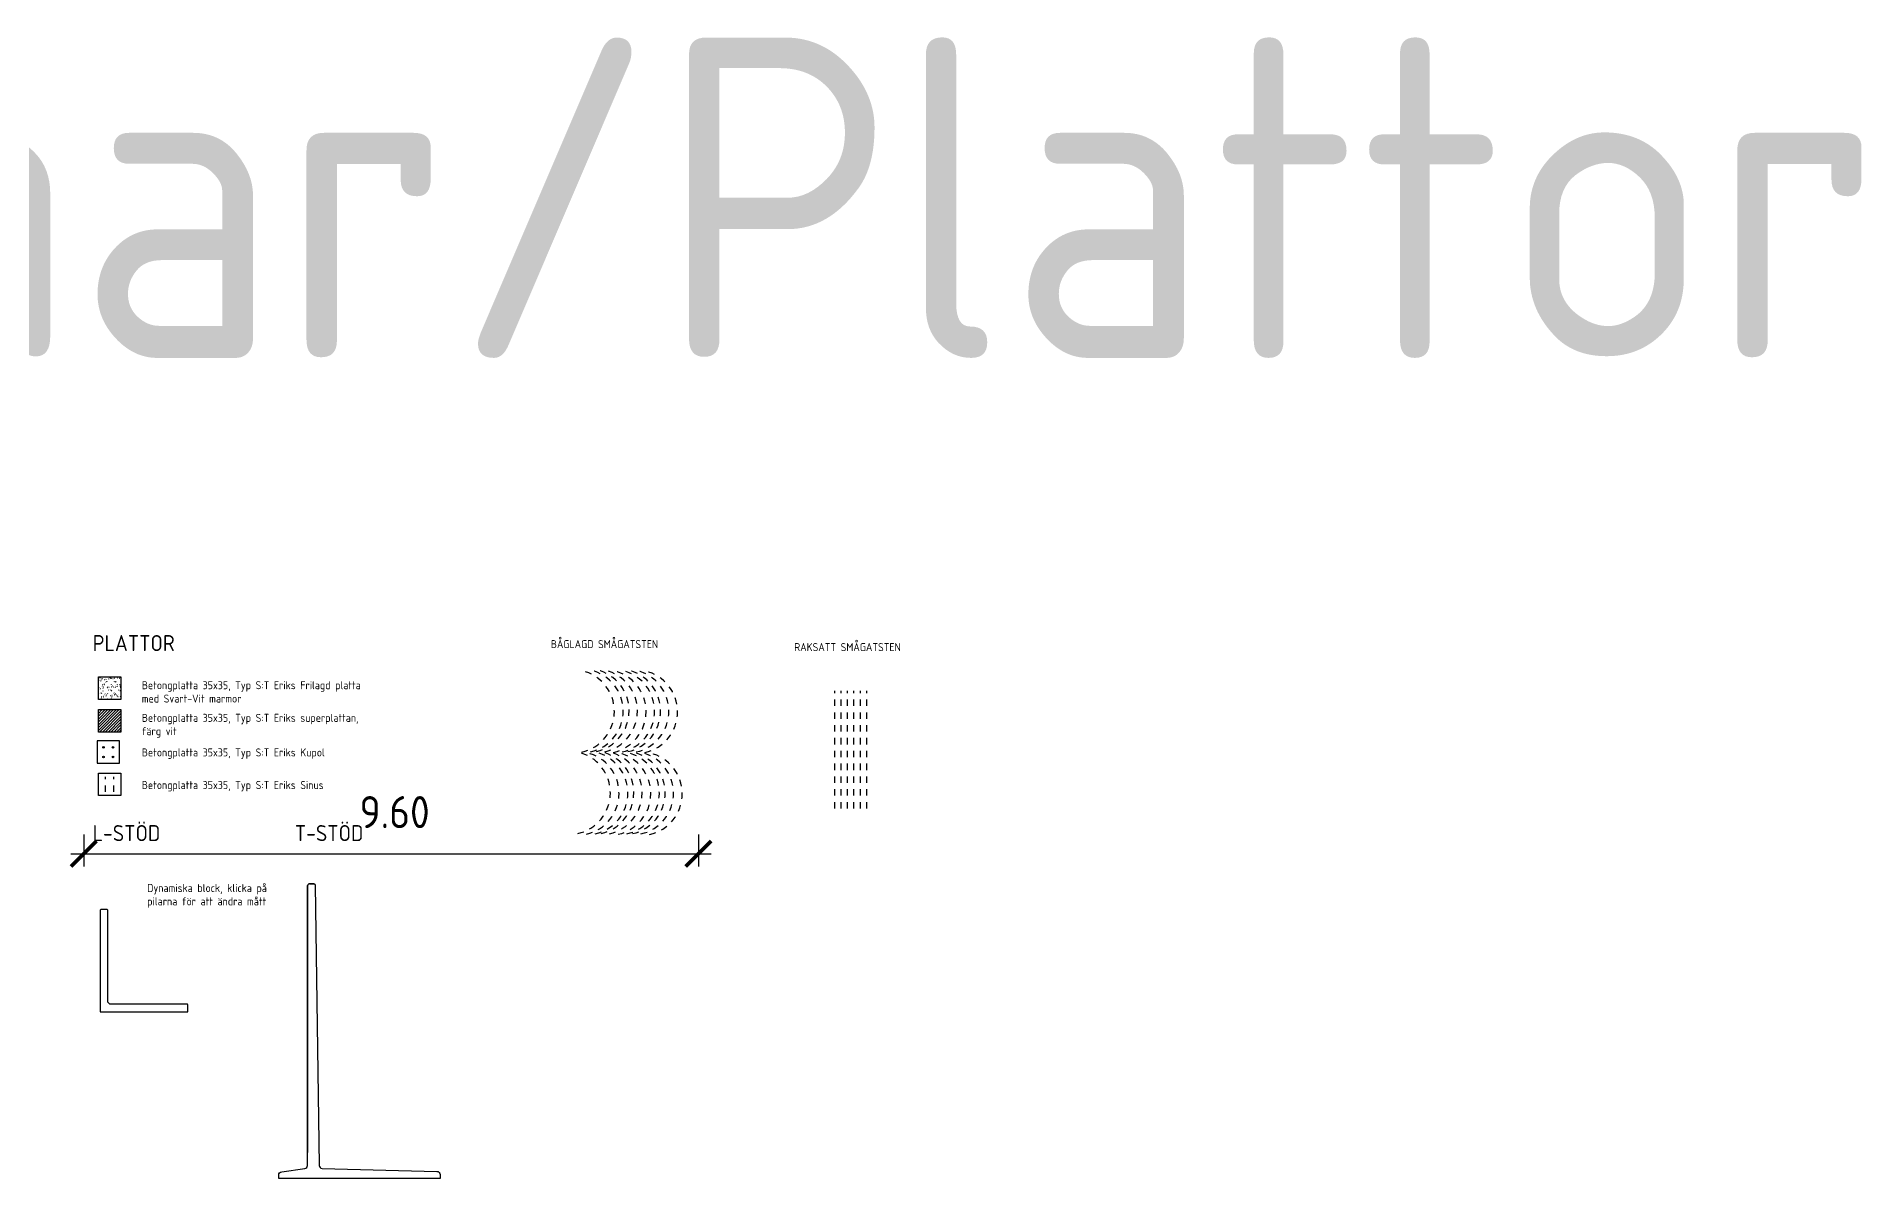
# Model space of a CAD drawing. Header units: metres. Extents: x 166439 to 168621, y 6226863 to 6228959.
# Drawn here: x 166481.27 to 166509.77, y 6226973.92 to 6226991.74 of the extents above; entities that cross this region are included whole.
import ezdxf
from ezdxf.enums import TextEntityAlignment as Align

# ---------------------------------------------------------------- set-up
doc = ezdxf.new("R2010")
doc.units = ezdxf.units.M
doc.header["$LTSCALE"] = 0.1
doc.header["$MEASUREMENT"] = 0
doc.linetypes.add('AA_DOT_1', pattern=[0.8, 0.2, -0.6])
doc.linetypes.add('DASHED_1', pattern=[2, 1, -1])
doc.layers.get('0').update_dxf_attribs({"linetype": 'CONTINUOUS'})
doc.layers.get('DEFPOINTS').update_dxf_attribs({"color": 5, "linetype": 'CONTINUOUS'})
for name, color, linetype in [('04_Plattor', 4, 'CONTINUOUS'), ('04_STÖDMUR', 7, 'CONTINUOUS'), ('04_T', 1, 'CONTINUOUS'), ('04_txt', 1, 'CONTINUOUS'), ('05_mått', 4, 'CONTINUOUS'), ('900_C_', 4, 'AA_DOT_1'), ('900_T', 1, 'CONTINUOUS'), ('H_RIT', 5, 'CONTINUOUS')]:
    doc.layers.add(name, color=color, linetype=linetype)
doc.styles.add('ISO', font='iso.shx')
doc.dimstyles.new('BH90$0', dxfattribs={"dimscale": 0.05, "dimtxt": 2.5, "dimasz": 2, "dimexe": 1, "dimexo": 5, "dimgap": 2, "dimtad": 1, "dimzin": 0, "dimdsep": 46, "dimtxsty": 'ISO', "dimblk1": 'ARCHTICK', "dimblk2": 'ARCHTICK', "dimsah": 1, "dimcen": 1.5, "dimdle": 1, "dimadec": 0, "dimazin": 0, "dimtfac": 1, "dimtix": 1, "dimtmove": 0, "dimatfit": 3, "dimfxl": 1.5, "dimfxlon": 1, "dimtolj": 1, "dimtzin": 0, "dimarcsym": 0})

# ---------------------------------------------------------------- blocks, each defined once
blk = doc.blocks.new('_platta-eriks-vit')
at = {"linetype": 'ByBlock'}
h = blk.add_hatch(dxfattribs=at)
h.set_pattern_fill('ANSI31', color=0, scale=0.25, angle=360, style=0)
h.set_pattern_definition([(45, (-69.92005933765307, -18.71124663392985), (-0.0220970869120796, 0.02209708691207962), [])])
h.paths.add_polyline_path([(0.3499999999999943, 0), (0.3499999999999943, -0.3500000000000014), (0, -0.3500000000000014), (0, 0)])
at = {"flags": 128}
blk.add_lwpolyline([(0.3499999999999943, 0), (0.3499999999999943, -0.3500000000000014), (0, -0.3500000000000014), (0, 0)], close=True, dxfattribs=at)
blk = doc.blocks.new('_platta-eriks-vitsvart')
at = {"linetype": 'ByBlock'}
h = blk.add_hatch(dxfattribs=at)
h.set_pattern_fill('AA_SAND', color=0, scale=0.05, angle=360, style=0, pattern_type=2)
h.set_pattern_definition([(37.50000000000003, (-69.92005933765307, -18.71124663392985), (-0.003149667905480384, 0.09634118845065794), [0.005000000000000001, -0.071, 0.005000000000000001, -0.08000000000000002, 0.005000000000000001, -0.07625]), (7.499999999999974, (-69.92005933765307, -18.71124663392985), (0.0884888352633864, 0.141107303261487), [0.005000000000000001, -0.036, 0.005000000000000001, -0.0635, 0.005000000000000001, -0.02125]), (327.5, (-69.98155933765307, -18.71124663392985), (0.1557070930875748, 0.0002829526768481772), [0.005000000000000001, -0.02, 0.005000000000000001, -0.085, 0.005000000000000001, -0.1125]), (317.5, (-69.98155933765307, -18.71124663392985), (0.1503063302286147, 0.04388377824671243), [0.005000000000000001, -0.0075, 0.005000000000000001, -0.05400000000000001, 0.005000000000000001, -0.0625])])
h.paths.add_polyline_path([(0.3499999999999943, 0), (0.3499999999999943, -0.3500000000000014), (0, -0.3500000000000014), (0, 0)])
at = {"flags": 128}
blk.add_lwpolyline([(0.3499999999999943, 0), (0.3499999999999943, -0.3500000000000014), (0, -0.3500000000000014), (0, 0)], close=True, dxfattribs=at)
blk = doc.blocks.new('*U360')
at = {"color": 0, "linetype": 'ByBlock', "flags": 128}
blk.add_lwpolyline([(1.37, 0), (1.37, 0.1100000000000136), (1.360000000000002, 0.1200000000000045), (0.1499999999999986, 0.1200000000000045), (0.1199999999999974, 0.1499999999999773), (0.1199999999999974, 1.590000000000009), (0.1099999999999994, 1.6), (0.009999999999997986, 1.6), (-2.449212707644754e-17, 1.590000000000009), (0, 0), (1.37, 0)], close=True, dxfattribs=at)
blk = doc.blocks.new('*U363')
at = {"color": 0, "linetype": 'Continuous'}
blk.add_line((0.4500730853216339, 0.7853066681703809), (0.4509409916925564, 4.571012752093742), dxfattribs=at)
blk.add_lwpolyline([(0.5514067848770822, 4.599999358170378), (0.4809422334286922, 4.599999358170378), (0.5514067848770822, 4.599999358170372, -0.4075020037963773), (0.571401509384515, 4.580458696685598), (0.6305736033393998, 0.2047336530857592, 0.3959154911053975), (0.6785656344900247, 0.1559218066972278), (2.471995956293496, 0.1110661656396587, -0.4025730263630241), (2.520001176175516, 0.06110597296308239), (2.520001176175516, -6.418296380116833e-07), (1.176175516093281e-06, -6.418296152332914e-07), (1.176175516093281e-06, 0.05312110897440334, -0.3954674767304046), (0.04678217426203446, 0.1030173816476292), (0.4072495304716597, 0.1555334883289561, 0.3723394053179258), (0.4500411777785758, 0.2049921073706685), (0.4500411777785814, 0.4049921073706741), (0.4509422356060271, 4.570010787988274), (0.4500411777785814, 0.4049921073706741)], format="xyb")
blk.add_arc((0.4809422334286922, 4.569999358170383), 0.03, 90, 179.9781706552542)
blk = doc.blocks.new('kupolplatta')
at = {"color": 1}
for p, q in [((0.3499999999971763, 0.3499999999992486), (-2.846389790533976e-12, 0.3499999999967022)), ((-2.846389790533976e-12, 0.3499999999967022), (-3.000100168293329e-13, -3.292116579345361e-12)), ((0.3499999999997228, -7.457368056407176e-13), (0.3499999999971763, 0.3499999999992486)), ((-3.000100168293329e-13, -3.292116579345361e-12), (0.3499999999997228, -7.457368056407176e-13))]:
    blk.add_line(p, q, dxfattribs=at)
at = {"color": 4}
for centre in [(0.09844063199155083, 0.24588174820418), (0.09844063199263735, 0.09653931570586471), (0.2475313358962269, 0.2458817482052646), (0.2475313358973134, 0.09653931570694942)]:
    blk.add_circle(centre, 0.01239785897405454, dxfattribs=at)
blk = doc.blocks.new('sinusplatta')
at = {"color": 4, "linetype": 'DASHED_1'}
for p, q in [((0.1085259234387195, 0.2928071881760843), (0.1085259234369005, 0.05626985028357012)), ((0.2377980811234011, 0.2943979993433459), (0.2377980811215821, 0.05786066145083169))]:
    blk.add_line(p, q, dxfattribs=at)
blk.add_lwpolyline([(0.3500000000003638, -7.275957614183426e-12), (0, 0), (3.637978807091713e-12, 0.3499999999985448), (0.3500000000021828, 0.3499999999985448)], close=True)
blk = doc.blocks.new('_ARCHTICK')
at = {"color": 0, "linetype": 'ByBlock', "const_width": 0.15}
blk.add_lwpolyline([(-0.5, -0.5), (0.5, 0.5)], dxfattribs=at)
blk = doc.blocks.new('*D368')
at = {"layer": '05_mått', "color": 0, "lineweight": -2}
for p, q in [((166482.0105573112, 6226979.28555065), (166482.0105573112, 6226978.78555065)), ((166491.6094891581, 6226979.28555065), (166491.6094891581, 6226978.78555065)), ((166481.8105573111, 6226978.98555065), (166491.8094891582, 6226978.98555065))]:
    blk.add_line(p, q, dxfattribs=at)
at = {"layer": 'DEFPOINTS', "color": 0}
for p in [(166482.0105573112, 6226981.279835669), (166491.6094891581, 6226981.279835669), (166491.6094891581, 6226978.98555065)]:
    blk.add_point(p, dxfattribs=at)
at = {"layer": '05_mått', "color": 0, "lineweight": -2, "xscale": 0.4, "yscale": 0.4, "zscale": 0.4, "rotation": 180}
blk.add_blockref('_ARCHTICK', (166482.0105573112, 6226978.98555065), dxfattribs=at)
at = {"layer": '05_mått', "color": 0, "lineweight": -2, "xscale": 0.4, "yscale": 0.4, "zscale": 0.4}
blk.add_blockref('_ARCHTICK', (166491.6094891581, 6226978.98555065), dxfattribs=at)
at = {"layer": '05_mått', "color": 0, "insert": (166486.8656049285, 6226979.635550651), "char_height": 0.5, "attachment_point": 5, "style": 'ISO'}
blk.add_mtext('\\A1;9.60', dxfattribs=at)

msp = doc.modelspace()

# ---------------------------------------------------------------- linework, layer by layer
at = {"layer": '900_C_'}
for p, q in [((166493.739638168, 6226979.692200204), (166493.739638168, 6226981.530781989)), ((166493.8396381681, 6226979.692200204), (166493.8396381681, 6226981.530781989)), ((166493.9396381681, 6226979.692200204), (166493.9396381681, 6226981.530781989)), ((166494.0396381681, 6226979.692200204), (166494.0396381681, 6226981.530781989)), ((166494.1396381681, 6226979.692200204), (166494.1396381681, 6226981.530781989)), ((166494.239638168, 6226979.692200204), (166494.239638168, 6226981.530781989))]:
    msp.add_line(p, q, dxfattribs=at)
for centre in [(166489.6451476846, 6226981.206829886), (166489.7834294907, 6226981.213772136), (166489.8756187986, 6226981.21840173), (166490.0054721794, 6226981.213647621), (166490.1411744934, 6226981.20467564), (166490.2744252655, 6226981.210803271), (166490.3666145734, 6226981.215432866), (166490.4964679542, 6226981.210678756), (166490.6321702681, 6226981.201706775), (166489.5828219024, 6226979.936358845), (166489.7185242162, 6226979.927386865), (166489.8568060223, 6226979.934329115), (166489.9489953302, 6226979.938958709), (166490.078848711, 6226979.9342046), (166490.2145510249, 6226979.925232619), (166490.3478017971, 6226979.93136025), (166490.439991105, 6226979.935989845), (166490.5698444858, 6226979.931235735), (166490.7055467997, 6226979.922263755)]:
    msp.add_arc(centre, 0.6523201345584795, 282.6870102505636, 76.83061573226263, dxfattribs=at)

# ---------------------------------------------------------------- block references
for name, p in [('*U363', (166485.0556300065, 6226973.916525004)), ('*U360', (166482.2688772844, 6226976.516117963))]:
    msp.add_blockref(name, p)
at = {"layer": '04_Plattor', "color": 9}
for name, p in [('_platta-eriks-vitsvart', (166482.2399590967, 6226981.744696589)), ('_platta-eriks-vit', (166482.2399590967, 6226981.23552028)), ('kupolplatta', (166482.2203397499, 6226980.400073037))]:
    msp.add_blockref(name, p, dxfattribs=at)
at = {"layer": '04_Plattor', "color": 9, "rotation": 180}
msp.add_blockref('sinusplatta', (166482.5890918114, 6226980.244234445), dxfattribs=at)

# ---------------------------------------------------------------- texts
at = {"layer": '04_STÖDMUR', "insert": (166483.0020102701, 6226978.513344411), "char_height": 0.125, "width": 2.207328529281995, "attachment_point": 1, "style": 'ISO'}
msp.add_mtext('Dynamiska block, klicka på \\Ppilarna för att ändra mått', dxfattribs=at)
at = {"layer": '04_T', "color": 7, "style": 'ISO'}
for s, p in [('PLATTOR', (166482.1503163725, 6226982.148861922)), ('L-STÖD', (166482.1503163894, 6226979.182463853)), ('T-STÖD', (166485.3071156972, 6226979.182463853))]:
    msp.add_text(s, height=0.25, dxfattribs=at).set_placement(p)
at = {"layer": '04_txt', "char_height": 0.125, "width": 3.507443040417343, "style": 'ISO'}
for s, insert, attachment_point in [('Betongplatta 35x35, Typ S:T Eriks Frilagd platta med Svart-Vit marmor', (166482.9173845595, 6226981.678517196), 1), ('Betongplatta 35x35, Typ S:T Eriks superplattan, färg vit', (166482.9173845595, 6226981.169340886), 1), ('Betongplatta 35x35, Typ S:T Eriks Kupol', (166482.9173845595, 6226980.54822271), 4), ('Betongplatta 35x35, Typ S:T Eriks Sinus', (166482.9173845595, 6226980.039300055), 4)]:
    msp.add_mtext(s, dxfattribs=dict(at, insert=insert, attachment_point=attachment_point))
at = {"layer": '900_T', "color": 1, "style": 'ISO'}
for s, p in [('BÅGLAGD SMÅGATSTEN', (166489.3049978249, 6226982.194929056)), ('RAKSATT SMÅGATSTEN', (166493.1072383366, 6226982.148391424))]:
    msp.add_text(s, height=0.125, dxfattribs=at).set_placement(p)
at = {"layer": 'H_RIT', "color": 7, "style": 'ISO'}
msp.add_text('Kantstenar/Plattor', height=5, dxfattribs=at).set_placement((166483.8691551674, 6226985.225383178), align=Align.BOTTOM_CENTER)

# ---------------------------------------------------------------- dimensions: what is measured, and where the dimension line sits
at = {"layer": '05_mått'}
dim = msp.add_linear_dim(base=(166491.6094891581, 6226978.98555065), p1=(166482.0105573112, 6226981.279835669), p2=(166491.6094891581, 6226981.279835669), dimstyle='BH90$0', override={"dimscale": 0.2}, dxfattribs=at)
dim.commit()
dim.dimension.update_dxf_attribs({"geometry": '*D368', "text_midpoint": (166486.8656049285, 6226978.98555065), "dimtype": 160})

doc.saveas('drawing.dxf')
